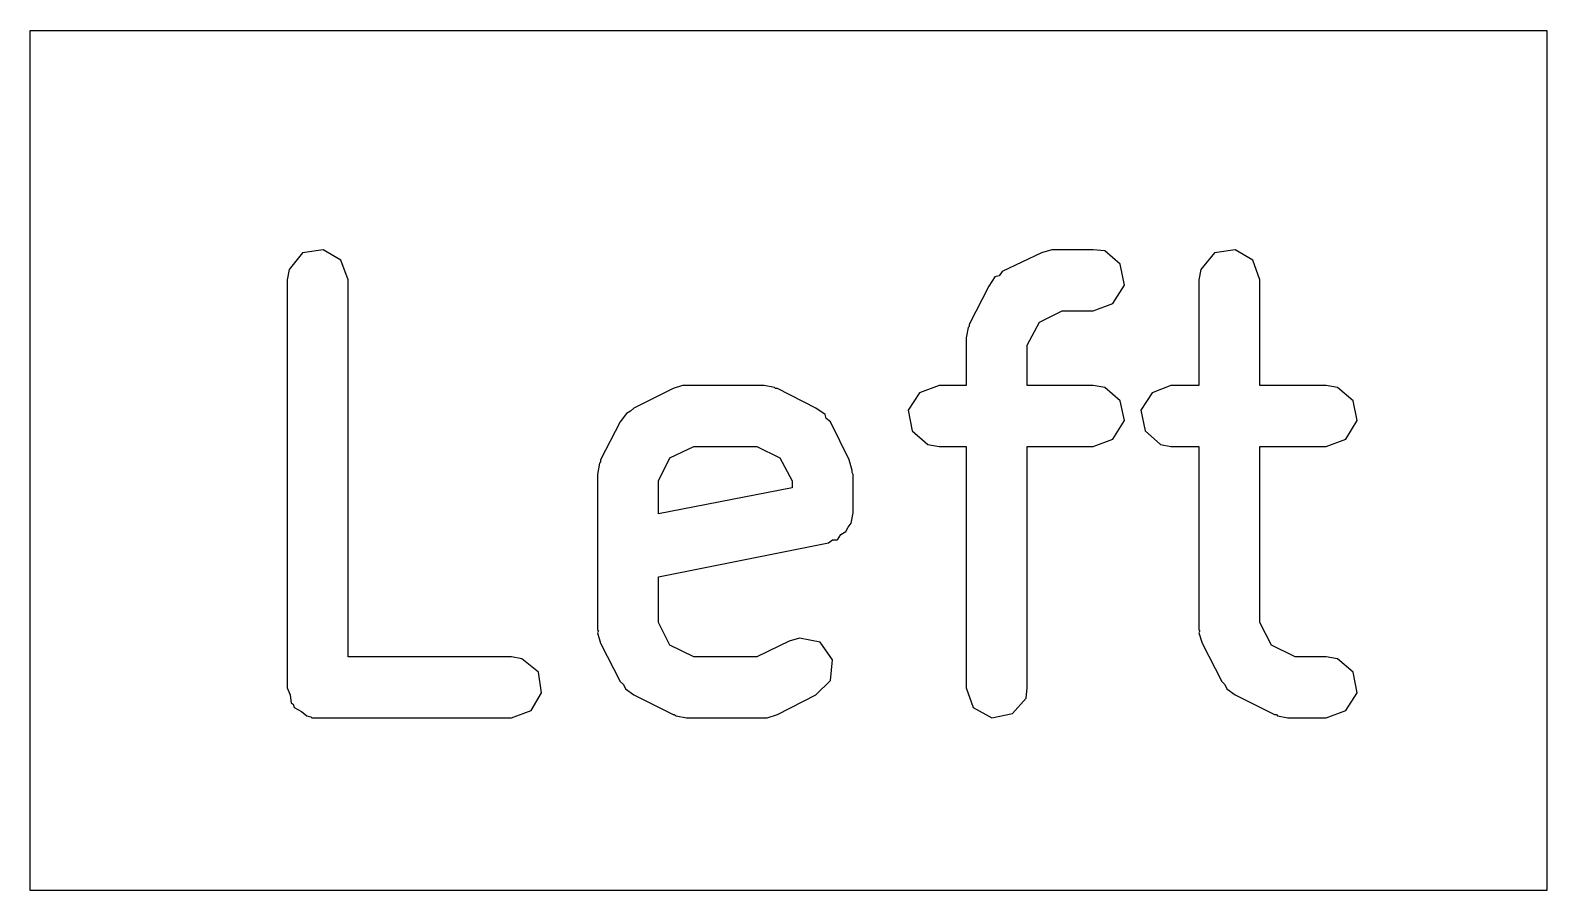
# Model space of a CAD drawing. Extents: x 4.8 to 22.9, y -15.1 to -10.8.
# Drawn here: x 17.5055 to 17.652, y -14.1945 to -14.1114 of the extents above; entities that cross this region are included whole.
import ezdxf

# ---------------------------------------------------------------- set-up
doc = ezdxf.new("R2010")
doc.units = 0
doc.header["$MEASUREMENT"] = 0
doc.layers.add('BLACK', color=7, linetype='CONTINUOUS')

msp = doc.modelspace()

# ---------------------------------------------------------------- linework, layer by layer
at = {"layer": 'BLACK', "linetype": 'CONTINUOUS'}
for p, q in [((17.5055, -14.1945), (17.5055, -14.1114)), ((17.5055, -14.1114), (17.652, -14.1114)), ((17.652, -14.1114), (17.652, -14.1945)), ((17.5338, -14.1326), (17.5318, -14.1329)), ((17.5355, -14.1336), (17.5338, -14.1326)), ((17.6042, -14.1326), (17.6032, -14.1329)), ((17.6043, -14.1326), (17.6042, -14.1326)), ((17.6045, -14.1326), (17.6043, -14.1326)), ((17.6082, -14.1326), (17.6045, -14.1326)), ((17.6093, -14.1327), (17.6082, -14.1326)), ((17.6108, -14.134), (17.6093, -14.1327)), ((17.6219, -14.1326), (17.6199, -14.1329)), ((17.6236, -14.1336), (17.6219, -14.1326)), ((17.5318, -14.1329), (17.5305, -14.1345)), ((17.5362, -14.1355), (17.5355, -14.1336)), ((17.6032, -14.1329), (17.5994, -14.1347)), ((17.6112, -14.136), (17.6108, -14.134)), ((17.6199, -14.1329), (17.6186, -14.1345)), ((17.6243, -14.1355), (17.6236, -14.1336)), ((17.5305, -14.1345), (17.5303, -14.1355)), ((17.5303, -14.1355), (17.5303, -14.1749)), ((17.5362, -14.1719), (17.5362, -14.1355)), ((17.5987, -14.1352), (17.5981, -14.1361)), ((17.5991, -14.1351), (17.5987, -14.1352)), ((17.5994, -14.1347), (17.5991, -14.1351)), ((17.6186, -14.1345), (17.6184, -14.1355)), ((17.6184, -14.1355), (17.6184, -14.1457)), ((17.6243, -14.1457), (17.6243, -14.1355)), ((17.5981, -14.1361), (17.5962, -14.1398)), ((17.6101, -14.1378), (17.6112, -14.136)), ((17.603, -14.1396), (17.6052, -14.1385)), ((17.6052, -14.1385), (17.6082, -14.1385)), ((17.6082, -14.1385), (17.6101, -14.1378)), ((17.5961, -14.1401), (17.5959, -14.1411)), ((17.5962, -14.14), (17.5961, -14.1401)), ((17.5962, -14.1398), (17.5962, -14.14)), ((17.6018, -14.1418), (17.603, -14.1396)), ((17.5959, -14.1411), (17.5959, -14.1457)), ((17.6018, -14.1457), (17.6018, -14.1418)), ((17.5676, -14.146), (17.5638, -14.1479)), ((17.5685, -14.1457), (17.5676, -14.146)), ((17.5687, -14.1457), (17.5685, -14.1457)), ((17.5689, -14.1457), (17.5687, -14.1457)), ((17.5764, -14.1457), (17.5689, -14.1457)), ((17.5774, -14.1459), (17.5764, -14.1457)), ((17.5775, -14.146), (17.5774, -14.1459)), ((17.5777, -14.146), (17.5775, -14.146)), ((17.5814, -14.1479), (17.5777, -14.146)), ((17.5933, -14.1457), (17.5914, -14.1464)), ((17.5959, -14.1457), (17.5933, -14.1457)), ((17.6082, -14.1457), (17.6018, -14.1457)), ((17.6093, -14.1459), (17.6082, -14.1457)), ((17.6108, -14.1472), (17.6093, -14.1459)), ((17.6157, -14.1457), (17.6139, -14.1464)), ((17.6184, -14.1457), (17.6157, -14.1457)), ((17.6307, -14.1457), (17.6243, -14.1457)), ((17.6318, -14.1459), (17.6307, -14.1457)), ((17.6333, -14.1472), (17.6318, -14.1459)), ((17.5914, -14.1464), (17.5903, -14.1481)), ((17.6112, -14.1491), (17.6108, -14.1472)), ((17.6139, -14.1464), (17.6128, -14.1481)), ((17.6337, -14.1491), (17.6333, -14.1472)), ((17.5631, -14.1484), (17.5625, -14.1492)), ((17.5635, -14.1482), (17.5631, -14.1484)), ((17.5638, -14.1479), (17.5635, -14.1482)), ((17.5823, -14.1485), (17.5814, -14.1479)), ((17.5824, -14.1489), (17.5823, -14.1485)), ((17.5828, -14.1492), (17.5824, -14.1489)), ((17.5903, -14.1481), (17.5907, -14.1501)), ((17.6128, -14.1481), (17.6132, -14.1501)), ((17.5625, -14.1492), (17.5606, -14.1529)), ((17.5846, -14.1529), (17.5828, -14.1492)), ((17.5907, -14.1501), (17.5922, -14.1514)), ((17.6101, -14.1509), (17.6112, -14.1491)), ((17.6132, -14.1501), (17.6147, -14.1514)), ((17.6326, -14.1509), (17.6337, -14.1491)), ((17.5673, -14.1527), (17.5696, -14.1516)), ((17.5696, -14.1516), (17.5757, -14.1516)), ((17.5757, -14.1516), (17.5779, -14.1527)), ((17.5922, -14.1514), (17.5933, -14.1516)), ((17.5933, -14.1516), (17.5959, -14.1516)), ((17.5959, -14.1516), (17.5959, -14.1749)), ((17.6018, -14.1749), (17.6018, -14.1516)), ((17.6018, -14.1516), (17.6082, -14.1516)), ((17.6082, -14.1516), (17.6101, -14.1509)), ((17.6147, -14.1514), (17.6157, -14.1516)), ((17.6157, -14.1516), (17.6184, -14.1516)), ((17.6184, -14.1516), (17.6184, -14.1693)), ((17.6243, -14.1686), (17.6243, -14.1516)), ((17.6243, -14.1516), (17.6307, -14.1516)), ((17.6307, -14.1516), (17.6326, -14.1509)), ((17.5605, -14.1532), (17.5603, -14.1543)), ((17.5606, -14.1531), (17.5605, -14.1532)), ((17.5606, -14.1529), (17.5606, -14.1531)), ((17.5662, -14.1549), (17.5673, -14.1527)), ((17.5779, -14.1527), (17.5791, -14.1549)), ((17.5849, -14.1539), (17.5846, -14.1529)), ((17.5603, -14.1543), (17.5603, -14.1693)), ((17.5849, -14.1541), (17.5849, -14.1539)), ((17.585, -14.1543), (17.5849, -14.1541)), ((17.585, -14.158), (17.585, -14.1543)), ((17.5662, -14.1581), (17.5662, -14.1549)), ((17.5791, -14.1556), (17.5662, -14.1581)), ((17.5791, -14.1549), (17.5791, -14.1556)), ((17.5845, -14.1594), (17.5848, -14.159)), ((17.5848, -14.159), (17.585, -14.158)), ((17.5826, -14.1609), (17.583, -14.1606)), ((17.583, -14.1606), (17.5835, -14.1606)), ((17.5835, -14.1606), (17.5838, -14.1601)), ((17.5838, -14.1601), (17.5843, -14.1598)), ((17.5843, -14.1598), (17.5845, -14.1594)), ((17.5662, -14.1642), (17.5826, -14.1609)), ((17.5662, -14.1686), (17.5662, -14.1642)), ((17.5603, -14.1693), (17.5604, -14.1694)), ((17.5604, -14.1694), (17.5603, -14.1696)), ((17.5673, -14.1708), (17.5662, -14.1686)), ((17.6184, -14.1693), (17.6185, -14.1694)), ((17.6185, -14.1694), (17.6184, -14.1696)), ((17.6254, -14.1708), (17.6243, -14.1686)), ((17.5603, -14.1696), (17.5606, -14.1706)), ((17.5606, -14.1706), (17.5625, -14.1743)), ((17.5696, -14.1719), (17.5673, -14.1708)), ((17.5788, -14.1704), (17.5757, -14.1719)), ((17.5798, -14.1701), (17.5788, -14.1704)), ((17.5818, -14.1705), (17.5798, -14.1701)), ((17.583, -14.1722), (17.5818, -14.1705)), ((17.6184, -14.1696), (17.6187, -14.1706)), ((17.6187, -14.1706), (17.6206, -14.1743)), ((17.6277, -14.1719), (17.6254, -14.1708)), ((17.552, -14.1719), (17.5362, -14.1719)), ((17.553, -14.1721), (17.552, -14.1719)), ((17.5546, -14.1734), (17.553, -14.1721)), ((17.5757, -14.1719), (17.5696, -14.1719)), ((17.5828, -14.1742), (17.583, -14.1722)), ((17.6307, -14.1719), (17.6277, -14.1719)), ((17.6318, -14.1721), (17.6307, -14.1719)), ((17.6333, -14.1734), (17.6318, -14.1721)), ((17.5549, -14.1754), (17.5546, -14.1734)), ((17.6337, -14.1754), (17.6333, -14.1734)), ((17.5303, -14.1749), (17.5306, -14.1756)), ((17.5625, -14.1743), (17.5628, -14.1746)), ((17.5628, -14.1746), (17.563, -14.175)), ((17.563, -14.175), (17.5638, -14.1756)), ((17.5814, -14.1756), (17.5828, -14.1742)), ((17.5959, -14.1749), (17.5966, -14.1768)), ((17.6017, -14.1759), (17.6018, -14.1749)), ((17.6206, -14.1743), (17.6209, -14.1746)), ((17.6209, -14.1746), (17.6211, -14.175)), ((17.6211, -14.175), (17.6219, -14.1756)), ((17.5306, -14.1756), (17.5307, -14.1764)), ((17.5307, -14.1764), (17.5309, -14.1765)), ((17.5309, -14.1765), (17.531, -14.1768)), ((17.531, -14.1768), (17.5317, -14.1772)), ((17.5539, -14.1771), (17.5549, -14.1754)), ((17.5638, -14.1756), (17.5676, -14.1775)), ((17.5777, -14.1775), (17.5814, -14.1756)), ((17.5966, -14.1768), (17.5984, -14.1778)), ((17.6004, -14.1774), (17.6017, -14.1759)), ((17.6219, -14.1756), (17.6257, -14.1775)), ((17.6326, -14.1771), (17.6337, -14.1754)), ((17.5317, -14.1772), (17.5322, -14.1776)), ((17.5322, -14.1776), (17.5326, -14.1777)), ((17.5326, -14.1777), (17.5327, -14.1778)), ((17.5327, -14.1778), (17.5329, -14.1778)), ((17.5329, -14.1778), (17.5333, -14.1778)), ((17.5333, -14.1778), (17.552, -14.1778)), ((17.552, -14.1778), (17.5539, -14.1771)), ((17.5676, -14.1775), (17.5677, -14.1775)), ((17.5677, -14.1775), (17.5679, -14.1776)), ((17.5679, -14.1776), (17.5689, -14.1778)), ((17.5689, -14.1778), (17.5764, -14.1778)), ((17.5764, -14.1778), (17.5765, -14.1778)), ((17.5765, -14.1778), (17.5767, -14.1778)), ((17.5767, -14.1778), (17.5777, -14.1775)), ((17.5984, -14.1778), (17.6004, -14.1774)), ((17.6257, -14.1775), (17.6259, -14.1775)), ((17.6259, -14.1775), (17.626, -14.1776)), ((17.626, -14.1776), (17.627, -14.1778)), ((17.627, -14.1778), (17.6307, -14.1778)), ((17.6307, -14.1778), (17.6326, -14.1771)), ((17.652, -14.1945), (17.5055, -14.1945))]:
    msp.add_line(p, q, dxfattribs=at)

doc.saveas('drawing.dxf')
